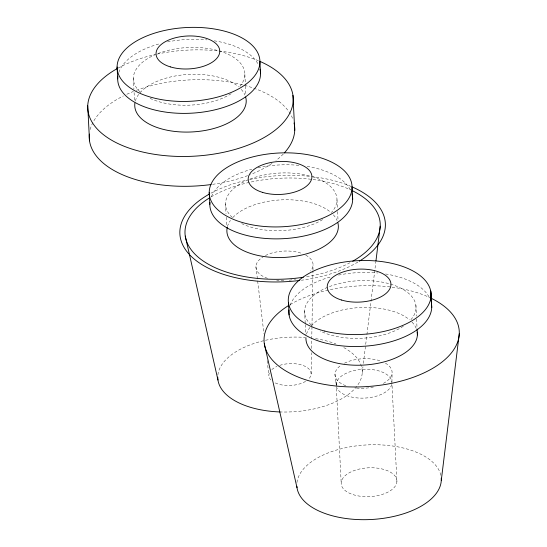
<?xml version="1.0" encoding="UTF-8"?>
<svg xmlns="http://www.w3.org/2000/svg" width="547" height="547" viewBox="0 0 547 547"><rect width="100%" height="100%" fill="white"/><g stroke="black" fill="none" stroke-linecap="round" stroke-linejoin="round"><path stroke-width="0.41" stroke-dasharray="2.73 2.05" d="M311.134 374.011L311.51 352.74M311.585 348.487L311.975 326.361M311.988 325.513L312.946 271.052M312.966 270.204L313.055 265.097M391.939 382.127L392.103 372.76M362.223 372.719L362.955 366.784M363.372 363.399L366.805 335.448M366.907 334.6L375.851 261.753M334.983 374.21L336.2 384.391L341.191 482.919M255.934 266.546L257.548 280.119M257.651 280.967L263.921 333.533M267.148 360.671L268.871 375.085M336.2 384.391L335.995 382.107L336.214 385.067M415.884 305.24L416.438 316.145M416.582 318.969L417.046 328.193M396.917 481.504A27.897 14.407 -2.9 0 0 355.666 470.058A27.897 14.407 -2.9 0 0 354.572 495.076A27.897 14.407 -2.9 0 0 396.917 481.504L391.85 381.567A27.897 14.407 -2.9 0 0 361.957 369.382A27.897 14.407 -2.9 0 0 336.268 385.806M336.993 199.826L337.417 208.209M337.588 211.566L338.053 220.79M304.576 310.894L305.233 323.783M305.274 324.624L305.78 334.689M244.858 74.344L245.412 85.243M245.453 86.084L245.918 95.308M225.508 203.805L226.02 213.87M226.191 217.227L226.656 226.451M133.379 78.324L133.926 89.223M134.097 92.58L134.48 100.128M312.836 176.879A55.794 28.82 -2.9 0 1 331.892 211.99M322.621 219.614A55.794 28.82 -2.9 0 1 241.733 223.627M232.256 217.391A55.794 28.82 -2.9 0 1 242.8 182.356A55.794 28.82 -2.9 0 1 310.163 176.079M227.456 226.52A55.794 28.82 -2.9 0 1 230.437 220.434M232.837 217.521A55.794 28.82 -2.9 0 1 281.767 199.84A55.794 28.82 -2.9 0 1 331.605 213.077M333.376 214.855A55.794 28.82 -2.9 0 1 337.109 220.578M211.504 196.448A71.486 36.922 -2.9 0 1 251.757 169.249M258.075 167.717A71.486 36.922 -2.9 0 1 300.741 165.536M307.182 166.418A71.486 36.922 -2.9 0 1 350.798 190.835M118.87 72.279A71.486 36.922 -2.9 0 1 159.628 43.767M167.553 41.9A71.486 36.922 -2.9 0 1 206.964 39.883M214.253 40.806A71.486 36.922 -2.9 0 1 258.362 64.717M140.121 91.903A55.794 28.82 -2.9 0 1 187.279 47.568A55.794 28.82 -2.9 0 1 239.757 86.508M231.142 93.722A55.794 28.82 -2.9 0 1 149.598 98.139M135.328 101.031A55.794 28.82 -2.9 0 1 179.751 75.26A55.794 28.82 -2.9 0 1 238.492 86.734M241.241 89.373A55.794 28.82 -2.9 0 1 244.974 95.089M118.097 68.095A102.87 53.134 -2.9 0 1 154.822 54.611M157.201 54.085A102.87 53.134 -2.9 0 1 258.307 60.696M283.284 154.022A102.87 53.134 -2.9 0 1 275.948 160.544M272.016 163.389A102.87 53.134 -2.9 0 1 250.601 174.5M247.627 175.642A102.87 53.134 -2.9 0 1 212.633 184.325M90.187 129.482A102.87 53.134 -2.9 0 1 123.355 95.951M126.836 94.275A102.87 53.134 -2.9 0 1 133.372 91.479M136.347 90.337A102.87 53.134 -2.9 0 1 293.254 120.162M357.888 262.068A102.87 53.134 -2.9 0 1 301.404 280.242M210.998 193.166A102.87 53.134 -2.9 0 1 246.56 180.189M249.63 179.505A102.87 53.134 -2.9 0 1 351.024 186.424M349.964 262.731A97.722 50.481 -2.9 0 1 304.918 277.014M211.128 196.893A97.722 50.481 -2.9 0 1 350.764 189.946M343.776 347.584A72.307 37.353 -2.9 0 1 354.039 389.478A72.307 37.353 -2.9 0 1 281.144 411.98M217.904 374.88A72.307 37.353 -2.9 0 1 305.301 337.444M315.592 338.641A72.307 37.353 -2.9 0 1 335.899 343.974M305.759 255.162A28.594 14.769 -2.9 0 1 310.45 271.038M295.995 278.929A28.594 14.769 -2.9 0 1 294.402 279.319M291.954 279.818A28.594 14.769 -2.9 0 1 288.009 280.365M283.845 280.625A28.594 14.769 -2.9 0 1 276.707 280.337M267.49 278.334A28.594 14.769 -2.9 0 1 263.387 256.646M265.418 255.531A28.594 14.769 -2.9 0 1 301.493 253.316M279.749 365.362A21.155 10.926 -2.9 0 1 305.158 366.36A21.155 10.926 -2.9 0 1 308.193 379.447M305.623 381.341A21.155 10.926 -2.9 0 1 274.266 382.435M270.915 379.96A21.155 10.926 -2.9 0 1 269.397 372.876M271.811 369.649A21.155 10.926 -2.9 0 1 276.946 366.428M311.14 324.897A55.794 28.82 -2.9 0 1 359.789 280.652A55.794 28.82 -2.9 0 1 409.935 320.768M403.351 326.21A55.794 28.82 -2.9 0 1 320.077 330.942M306.532 334.101A55.794 28.82 -2.9 0 1 350.894 308.412A55.794 28.82 -2.9 0 1 409.546 319.776M411.994 322.053A55.794 28.82 -2.9 0 1 416.349 328.713M290.177 304.556A97.722 50.481 -2.9 0 1 429.819 297.609M296.953 482.543A72.307 37.353 -2.9 0 1 367.899 444.875A72.307 37.353 -2.9 0 1 440.971 476.013M385.423 363.167A28.594 14.769 -2.9 0 1 383.317 383.42M373.457 386.989A28.594 14.769 -2.9 0 1 354.353 387.823M345.772 385.724A28.594 14.769 -2.9 0 1 340.59 365.54M344.466 363.194A28.594 14.769 -2.9 0 1 380.548 360.979M290.088 305.322A71.486 36.922 -2.9 0 1 331.797 276.652M338.566 275.079A71.486 36.922 -2.9 0 1 377.806 273.001M385.601 273.979A71.486 36.922 -2.9 0 1 429.238 297.267M391.72 384.425A27.897 14.407 -2.9 0 1 364.733 398.079A27.897 14.407 -2.9 0 1 336.596 387.16"/><path stroke-width="0.82" d="M375.953 260.905L380.22 226.178M441.279 480.382L459.268 333.841M264.304 343.742L297.014 487.705M185.255 236.078L217.966 380.042M417.087 329.034L417.388 334.901M352.063 187.334A71.486 36.922 -2.9 0 1 244.769 223.176A71.486 36.922 -2.9 0 1 245.104 159.15A71.486 36.922 -2.9 0 1 352.063 187.334L352.671 199.265M292.953 95.356L294.73 130.384M288.481 302.983L289.089 314.915M259.928 61.852A71.486 36.922 -2.9 0 1 152.634 97.694A71.486 36.922 -2.9 0 1 152.969 33.668A71.486 36.922 -2.9 0 1 259.928 61.852L260.536 73.783M209.227 192.435L209.836 204.366M117.092 66.953L117.701 78.884M87.732 105.776L89.51 140.805M431.104 295.606L431.699 307.667L430.68 290.854L431.515 304.05A71.486 36.922 -2.9 0 1 360.76 346.422A71.486 36.922 -2.9 0 1 289.028 309.807M337.807 222.574A55.794 28.82 -2.9 0 1 283.12 257.48A55.794 28.82 -2.9 0 1 227.285 227.203M351.967 194.028A71.486 36.922 -2.9 0 1 284.242 238.629A71.486 36.922 -2.9 0 1 209.945 202.383M260.003 69.195A71.486 36.922 -2.9 0 1 190.835 113.215A71.486 36.922 -2.9 0 1 117.892 76.238M245.671 97.093A55.794 28.82 -2.9 0 1 192.312 131.93A55.794 28.82 -2.9 0 1 134.89 103.096M259.722 61.298A102.87 53.134 -2.9 0 1 265.486 136.743A102.87 53.134 -2.9 0 1 119.225 144.141A102.87 53.134 -2.9 0 1 117.373 68.505M294.06 123.013A102.87 53.134 -2.9 0 1 284.344 152.893M211.074 184.544A102.87 53.134 -2.9 0 1 89.352 134.07M351.803 186.759A102.87 53.134 -2.9 0 1 359.297 261.213M299.797 280.454A102.87 53.134 -2.9 0 1 191.436 256.584A102.87 53.134 -2.9 0 1 209.508 193.987M352.309 190.684A97.722 50.481 -2.9 0 1 352.747 261.199M303.305 277.261A97.722 50.481 -2.9 0 1 198.281 257.247A97.722 50.481 -2.9 0 1 209.727 197.74M280.337 411.959A72.307 37.353 -2.9 0 1 217.761 377.115M417.245 332.077A55.794 28.82 -2.9 0 1 363.133 365.102A55.794 28.82 -2.9 0 1 305.937 337.731M430.592 297.978A97.722 50.481 -2.9 0 1 432.075 368.705A97.722 50.481 -2.9 0 1 295.353 375.864A97.722 50.481 -2.9 0 1 288.782 305.404M441.244 478.181A72.307 37.353 -2.9 0 1 371.673 519.479A72.307 37.353 -2.9 0 1 296.857 486.249M262.437 192.353A31.89 16.472 -2.9 0 0 311.845 177.796A31.89 16.472 -2.9 0 0 265.849 163.724A31.89 16.472 -2.9 0 0 262.437 192.353M170.302 66.871A31.89 16.472 -2.9 0 0 219.709 52.314A31.89 16.472 -2.9 0 0 173.714 38.242A31.89 16.472 -2.9 0 0 170.302 66.871M324.836 331.099A71.486 36.922 -2.9 0 0 431.111 294.395A71.486 36.922 -2.9 0 0 323.147 267.155A71.486 36.922 -2.9 0 0 324.836 331.099M341.492 300.023A31.89 16.472 -2.9 0 0 390.893 285.459A31.89 16.472 -2.9 0 0 344.897 271.387A31.89 16.472 -2.9 0 0 341.492 300.023"/></g></svg>
